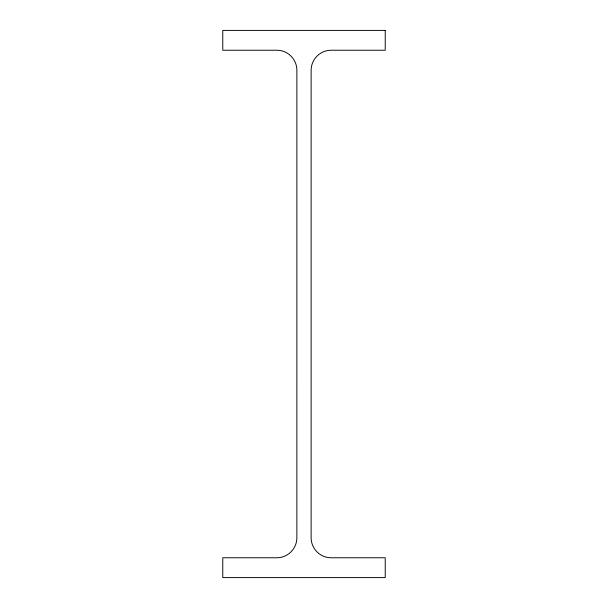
<?xml version="1.0" encoding="UTF-8"?>
<svg xmlns="http://www.w3.org/2000/svg" width="608" height="608" viewBox="0 0 608 608"><rect width="100%" height="100%" fill="white"/><g stroke="black" fill="none" stroke-linecap="round" stroke-linejoin="round"><path stroke-width="0.91" d="M385.229 30.4L222.771 30.4L222.771 50.236L276.815 50.236A20.064 20.064 0 0 1 296.879 70.3L296.871 537.7A20.064 20.064 0 0 1 276.807 557.764L222.771 557.764L222.771 577.6L385.229 577.6L385.229 557.764L331.185 557.764A20.064 20.064 0 0 1 311.121 537.7L311.129 70.3A20.064 20.064 0 0 1 331.193 50.236L385.229 50.236L385.229 30.4"/></g></svg>
